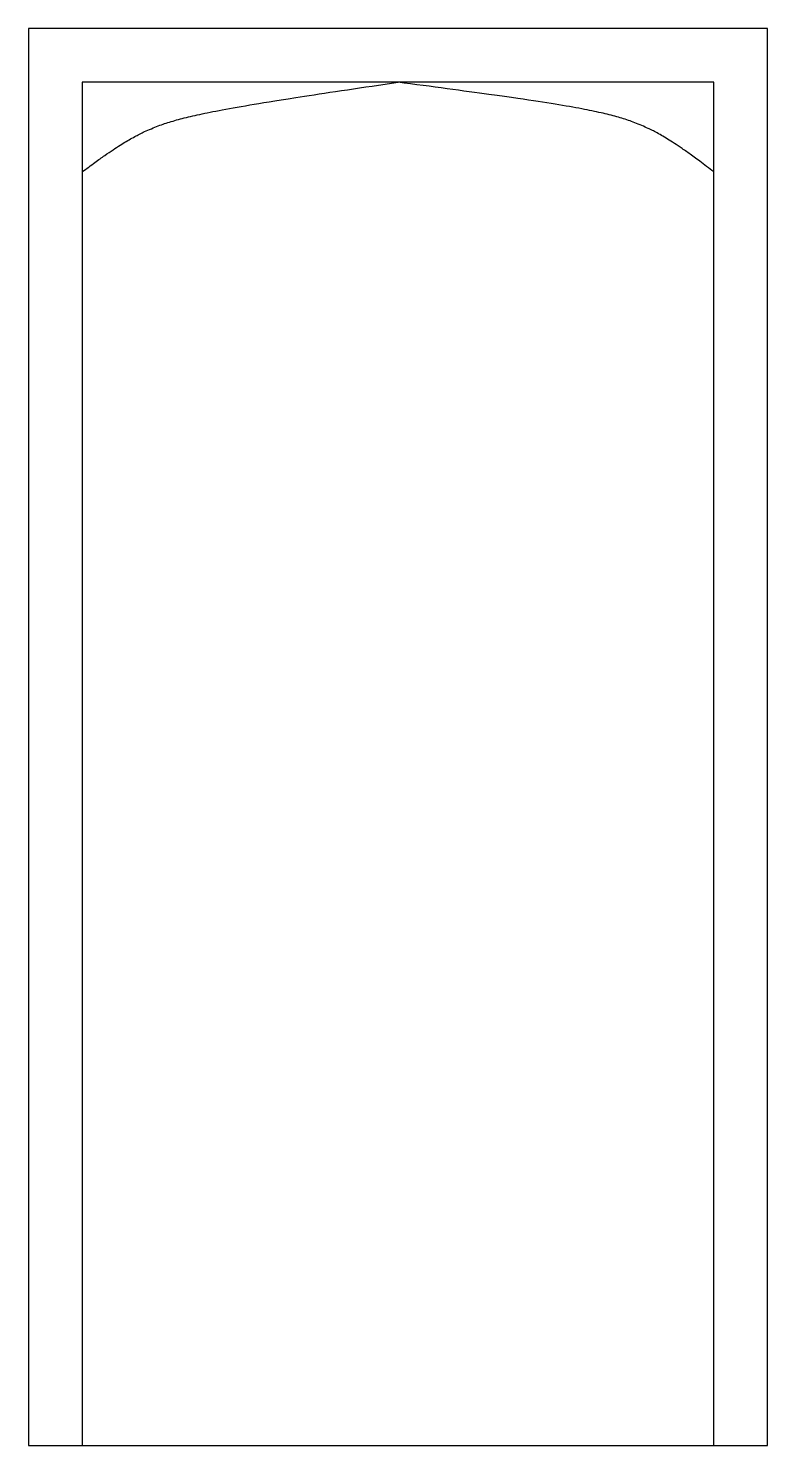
# Model space of a CAD drawing. Header units: millimetres. Extents: x -1.5 to 19.1, y 0 to 39.5.
import ezdxf

# ---------------------------------------------------------------- set-up
doc = ezdxf.new("R2010")
doc.units = ezdxf.units.MM
doc.layers.get('0').update_dxf_attribs({"linetype": 'CONTINUOUS'})

msp = doc.modelspace()

# ---------------------------------------------------------------- linework, layer by layer
for points in [[(-1.5, 0), (19.1, 0), (19.1, 39.5), (-1.5, 39.5)], [(0, 0), (17.6, 0), (17.6, 38), (0, 38)]]:
    msp.add_lwpolyline(points, close=True)
for points in [[(0, 35.5), (2, 37), (8.8, 38)], [(17.6, 35.5), (15.497, 37.12), (8.8, 38)]]:
    msp.add_rational_spline(points, [1, 3, 1], degree=2)

doc.saveas('drawing.dxf')
